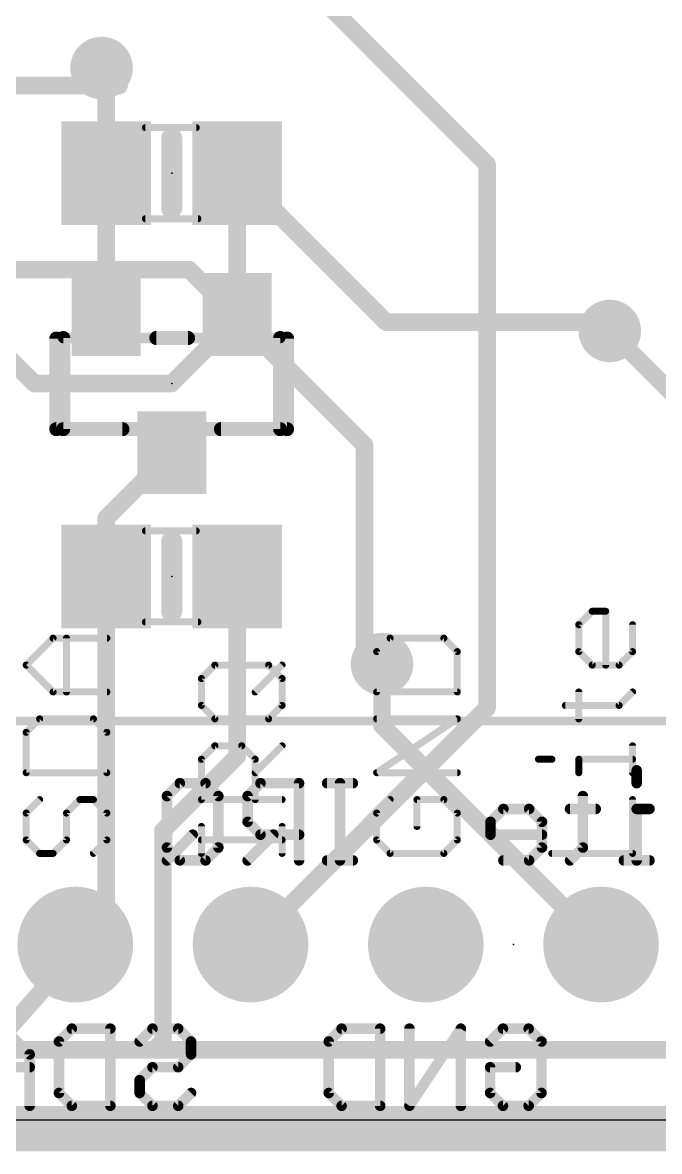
# Model space of a CAD drawing. Extents: x -31.2 to 31.2, y -41.1 to 40.8.
# Drawn here: x -7.11 to 2.12, y -41.1 to -24.74 of the extents above; entities that cross this region are included whole.
import ezdxf

# ---------------------------------------------------------------- set-up
doc = ezdxf.new("R2010")
doc.units = 0
for name, color, linetype in [('1', 12, 'CONTINUOUS'), ('16', 132, 'CONTINUOUS'), ('17', 110, 'CONTINUOUS'), ('18', 110, 'CONTINUOUS'), ('20', 53, 'CONTINUOUS'), ('21', 40, 'CONTINUOUS'), ('22', 6, 'CONTINUOUS'), ('23', 40, 'CONTINUOUS'), ('51', 253, 'CONTINUOUS')]:
    doc.layers.add(name, color=color, linetype=linetype)

# ---------------------------------------------------------------- blocks, each defined once
blk = doc.blocks.new('RECT')
blk.add_solid([(-0.5, -0.5), (0.5, -0.5), (-0.5, 0.5), (0.5, 0.5)])
blk = doc.blocks.new('ROUNDP')
at = {"const_width": 0.5}
blk.add_lwpolyline([(0, -0.25, 1), (0, 0.25, 1), (0, -0.25)], format="xyb", dxfattribs=at)
blk = doc.blocks.new('ROUNDV')
at = {"const_width": 0.5}
blk.add_lwpolyline([(0, -0.25, 1), (0, 0.25, 1), (0, -0.25)], format="xyb", dxfattribs=at)

msp = doc.modelspace()

# ---------------------------------------------------------------- linework, layer by layer
at = {"layer": '1'}
for points, const_width in [([(-5.969, -25.4), (-5.903, -25.842)], 0.254), ([(-5.903, -26.924), (-5.903, -25.842)], 0.254), ([(-5.903, -28.972), (-5.903, -26.924)], 0.254), ([(-4.003, -28.972), (-4.003, -26.924)], 0.254), ([(-4.003, -26.924), (-1.844, -29.083)], 0.254), ([(-7.94, -28.972), (-6.94, -29.972)], 0.254), ([(-4.953, -29.972), (-4.003, -29.022)], 0.254), ([(-4.003, -29.022), (-4.003, -28.972)], 0.254), ([(-1.844, -29.083), (1.27, -29.083)], 0.254), ([(1.27, -29.083), (1.397, -29.21)], 0.254), ([(-6.94, -29.972), (-4.953, -29.972)], 0.254), ([(-5.903, -31.922), (-4.953, -30.972)], 0.254), ([(-5.903, -32.766), (-5.903, -31.922)], 0.254), ([(-5.903, -32.766), (-5.903, -37.653)], 0.254), ([(-4.003, -35.372), (-4.003, -32.766)], 0.254), ([(-1.905, -34.036), (-1.905, -34.925)], 0.254), ([(-1.905, -34.925), (1.27, -38.1)], 0.254), ([(-5.08, -36.449), (-4.003, -35.372)], 0.254), ([(-5.08, -39.497), (-5.08, -36.449)], 0.254), ([(-5.903, -37.653), (-6.35, -38.1)], 0.254), ([(-7.62, -39.243), (-7.239, -39.624)], 0.254), ([(-5.207, -39.624), (-5.08, -39.497)], 0.254), ([(-7.239, -39.624), (-5.207, -39.624)], 0.254), ([(-5.207, -39.624), (20.828, -39.624)], 0.254), ([(-25.4, -40.64), (25.4, -40.64)], 0.4064)]:
    msp.add_lwpolyline(points, dxfattribs=dict(at, const_width=const_width))
at = {"layer": '1', "const_width": 0.127}
for points in [[(-5.9062, -25.3906, 1), (-6.0318, -25.4094)], [(-5.8395, -25.842, 1), (-5.9665, -25.842)], [(-5.9658, -25.8514, 1), (-5.8402, -25.8326)], [(-5.8395, -26.924, 1), (-5.9665, -26.924)], [(-3.9395, -26.924, 1), (-4.0665, -26.924)], [(-3.9581, -26.8791, 1), (-4.0479, -26.9689)], [(-5.9665, -26.924, 1), (-5.8395, -26.924)], [(-5.9665, -28.972, 1), (-5.8395, -28.972)], [(-3.9395, -28.972, 1), (-4.0665, -28.972)], [(-4.0665, -28.972, 1), (-3.9395, -28.972)], [(-3.9581, -29.0669, 1), (-4.0479, -28.9771)], [(-4.0665, -29.022, 1), (-3.9395, -29.022)], [(-1.844, -29.0195, 1), (-1.844, -29.1465)], [(-1.8889, -29.1279, 1), (-1.7991, -29.0381)], [(1.3149, -29.0381, 1), (1.2251, -29.1279)], [(1.27, -29.1465, 1), (1.27, -29.0195)], [(1.3521, -29.2549, 1), (1.4419, -29.1651)], [(-6.94, -29.9085, 1), (-6.94, -30.0355)], [(-6.9849, -30.0169, 1), (-6.8951, -29.9271)], [(-4.9979, -29.9271, 1), (-4.9081, -30.0169)], [(-4.953, -30.0355, 1), (-4.953, -29.9085)], [(-4.9081, -31.0169, 1), (-4.9979, -30.9271)], [(-5.8395, -31.922, 1), (-5.9665, -31.922)], [(-5.9479, -31.8771, 1), (-5.8581, -31.9669)], [(-5.8395, -32.766, 1), (-5.9665, -32.766)], [(-5.9665, -32.766, 1), (-5.8395, -32.766)], [(-3.9395, -32.766, 1), (-4.0665, -32.766)], [(-1.8415, -34.036, 1), (-1.9685, -34.036)], [(-1.8601, -34.8801, 1), (-1.9499, -34.9699)], [(-1.9685, -34.925, 1), (-1.8415, -34.925)], [(-4.0665, -35.372, 1), (-3.9395, -35.372)], [(-3.9581, -35.4169, 1), (-4.0479, -35.3271)], [(-5.0165, -36.449, 1), (-5.1435, -36.449)], [(-5.1249, -36.4041, 1), (-5.0351, -36.4939)], [(-5.9665, -37.653, 1), (-5.8395, -37.653)], [(-5.8581, -37.6979, 1), (-5.9479, -37.6081)], [(-6.3949, -38.0551, 1), (-6.3051, -38.1449)], [(1.2251, -38.1449, 1), (1.3149, -38.0551)], [(-5.0351, -39.5419, 1), (-5.1249, -39.4521)], [(-7.2839, -39.6689, 1), (-7.1941, -39.5791)], [(-5.207, -39.5605, 1), (-5.207, -39.6875)], [(-5.2519, -39.5791, 1), (-5.1621, -39.6689)], [(-5.207, -39.6875, 1), (-5.207, -39.5605)], [(-5.1435, -39.497, 1), (-5.0165, -39.497)]]:
    msp.add_lwpolyline(points, format="xyb", dxfattribs=at)
at = {"layer": '16'}
for points, const_width in [([(-3.302, -23.876), (-0.381, -26.797)], 0.254), ([(-5.715, -25.654), (-5.969, -25.4)], 0.254), ([(-14.478, -25.654), (-5.715, -25.654)], 0.254), ([(-0.381, -26.797), (-0.381, -34.671)], 0.254), ([(-13.589, -28.321), (-4.699, -28.321)], 0.254), ([(-4.699, -28.321), (-2.159, -30.861)], 0.254), ([(1.397, -29.21), (2.54, -30.353)], 0.254), ([(-2.159, -30.861), (-2.159, -33.782)], 0.254), ([(-2.159, -33.782), (-1.905, -34.036)], 0.254), ([(-0.381, -34.671), (-3.81, -38.1)], 0.254), ([(-7.366, -39.37), (-6.35, -38.227)], 0.254), ([(-6.35, -38.227), (-6.35, -38.1)], 0.254), ([(-3.683, -38.227), (-3.81, -38.1)], 0.254), ([(-25.4, -40.894), (25.4, -40.894)], 0.4064)]:
    msp.add_lwpolyline(points, dxfattribs=dict(at, const_width=const_width))
at = {"layer": '16', "const_width": 0.127}
for points in [[(-5.9241, -25.3551, 1), (-6.0139, -25.4449)], [(-5.7599, -25.6989, 1), (-5.6701, -25.6091)], [(-5.715, -25.7175, 1), (-5.715, -25.5905)], [(-0.3175, -26.797, 1), (-0.4445, -26.797)], [(-0.4259, -26.8419, 1), (-0.3361, -26.7521)], [(-4.6541, -28.2761, 1), (-4.7439, -28.3659)], [(-4.699, -28.3845, 1), (-4.699, -28.2575)], [(1.4419, -29.1651, 1), (1.3521, -29.2549)], [(-2.0955, -30.861, 1), (-2.2225, -30.861)], [(-2.2039, -30.9059, 1), (-2.1141, -30.8161)], [(-2.1141, -33.7371, 1), (-2.2039, -33.8269)], [(-2.2225, -33.782, 1), (-2.0955, -33.782)], [(-1.9499, -34.0809, 1), (-1.8601, -33.9911)], [(-0.4445, -34.671, 1), (-0.3175, -34.671)], [(-0.3361, -34.7159, 1), (-0.4259, -34.6261)], [(-6.2865, -38.1, 1), (-6.4135, -38.1)], [(-6.3025, -38.2692, 1), (-6.3975, -38.1848)], [(-3.7651, -38.0551, 1), (-3.8549, -38.1449)], [(-3.8549, -38.0551, 1), (-3.7651, -38.1449)], [(-6.4135, -38.227, 1), (-6.2865, -38.227)], [(-3.7279, -38.2719, 1), (-3.6381, -38.1821)]]:
    msp.add_lwpolyline(points, format="xyb", dxfattribs=at)
at = {"layer": '20'}
msp.add_line((-28.702, -40.64), (28.702, -40.64), dxfattribs=at)
at = {"layer": '21'}
for points, const_width in [([(-4.953, -27.432), (-4.953, -26.416)], 0.3048), ([(-6.6254, -30.6324), (-6.6254, -29.3196)], 0.2032), ([(-5.1754, -29.3116), (-4.7166, -29.3116)], 0.2032), ([(-3.2806, -29.3196), (-3.2806, -30.6324)], 0.2032), ([(-5.6666, -30.6324), (-6.6254, -30.6324)], 0.2032), ([(-3.2806, -30.6324), (-4.2394, -30.6324)], 0.2032), ([(-4.953, -33.274), (-4.953, -32.258)], 0.3048), ([(0.9476, -33.4659), (1.1425, -33.271)], 0.1016), ([(1.1425, -33.271), (1.3374, -33.271)], 0.1016), ([(1.3374, -33.271), (1.3374, -34.0506)], 0.1016), ([(0.9476, -33.8557), (0.9476, -33.4659)], 0.1016), ([(1.7272, -33.4659), (1.7272, -33.8557)], 0.1016), ([(-7.0622, -34.0506), (-6.6724, -33.6608)], 0.1016), ([(-6.6724, -33.6608), (-5.8928, -33.6608)], 0.1016), ([(-6.4775, -34.4404), (-6.4775, -33.6608)], 0.1016), ([(-1.7873, -33.6608), (-1.9822, -33.8557)], 0.1016), ([(-1.0077, -33.6608), (-1.7873, -33.6608)], 0.1016), ([(-0.8128, -33.8557), (-1.0077, -33.6608)], 0.1016), ([(-1.9822, -33.8557), (-1.9822, -34.4404)], 0.1016), ([(-0.8128, -34.4404), (-0.8128, -33.8557)], 0.1016), ([(1.1425, -34.0506), (0.9476, -33.8557)], 0.1016), ([(1.7272, -33.8557), (1.5323, -34.0506)], 0.1016), ([(-6.6724, -34.4404), (-7.0622, -34.0506)], 0.1016), ([(-4.5222, -34.2455), (-4.3273, -34.0506)], 0.1016), ([(-4.3273, -34.0506), (-3.5477, -34.0506)], 0.1016), ([(-3.7426, -34.4404), (-3.3528, -34.0506)], 0.1016), ([(-3.5477, -34.0506), (-3.3528, -34.2455)], 0.1016), ([(1.5323, -34.0506), (1.1425, -34.0506)], 0.1016), ([(-4.5222, -34.6353), (-4.5222, -34.2455)], 0.1016), ([(-3.3528, -34.2455), (-3.3528, -34.6353)], 0.1016), ([(-5.8928, -34.4404), (-6.6724, -34.4404)], 0.1016), ([(-1.9822, -34.4404), (-0.8128, -34.4404)], 0.1016), ([(0.9476, -34.8302), (0.9476, -34.4404)], 0.1016), ([(1.5323, -34.6353), (1.7272, -34.4404)], 0.1016), ([(-4.3273, -34.8302), (-4.5222, -34.6353)], 0.1016), ([(-3.3528, -34.6353), (-3.5477, -34.8302)], 0.1016), ([(0.7527, -34.6353), (1.5323, -34.6353)], 0.1016), ([(-6.8673, -34.8302), (-7.0622, -35.0251)], 0.1016), ([(-6.0877, -34.8302), (-6.8673, -34.8302)], 0.1016), ([(-5.8928, -35.0251), (-6.0877, -34.8302)], 0.1016), ([(-3.5477, -34.8302), (-4.3273, -34.8302)], 0.1016), ([(-1.9822, -35.6098), (-0.8128, -34.8302)], 0.1016), ([(-0.8128, -34.8302), (-1.9822, -34.8302)], 0.1016), ([(-7.0622, -35.0251), (-7.0622, -35.6098)], 0.1016), ([(-5.8928, -35.6098), (-5.8928, -35.0251)], 0.1016), ([(-4.5222, -35.4149), (-4.3273, -35.22)], 0.1016), ([(-4.3273, -35.22), (-3.9375, -35.22)], 0.1016), ([(-3.9375, -35.22), (-3.7426, -35.4149)], 0.1016), ([(-3.7426, -35.6098), (-3.3528, -35.22)], 0.1016), ([(1.7272, -35.6098), (1.7272, -35.22)], 0.1016), ([(-4.5222, -35.9996), (-4.5222, -35.4149)], 0.1016), ([(-3.7426, -35.4149), (-3.7426, -35.9996)], 0.1016), ([(0.3629, -35.4149), (0.5578, -35.4149)], 0.1016), ([(0.9476, -35.6098), (0.9476, -35.4149)], 0.1016), ([(0.9476, -35.4149), (1.7272, -35.4149)], 0.1016), ([(-7.0622, -35.6098), (-5.8928, -35.6098)], 0.1016), ([(-0.8128, -35.6098), (-1.9822, -35.6098)], 0.1016), ([(-6.8673, -35.9996), (-7.0622, -36.1945)], 0.1016), ([(-6.4775, -36.1945), (-6.2826, -35.9996)], 0.1016), ([(-6.2826, -35.9996), (-6.0877, -35.9996)], 0.1016), ([(-6.0877, -35.9996), (-5.8928, -36.1945)], 0.1016), ([(-3.3528, -35.9996), (-4.5222, -35.9996)], 0.1016), ([(-1.7873, -35.9996), (-1.9822, -36.1945)], 0.1016), ([(-1.0077, -35.9996), (-1.3975, -35.9996)], 0.1016), ([(-1.3975, -35.9996), (-1.3975, -36.3894)], 0.1016), ([(-0.8128, -36.1945), (-1.0077, -35.9996)], 0.1016), ([(1.7272, -36.7792), (1.7272, -35.9996)], 0.1016), ([(-7.0622, -36.1945), (-7.0622, -36.5843)], 0.1016), ([(-6.4775, -36.5843), (-6.4775, -36.1945)], 0.1016), ([(-5.8928, -36.1945), (-5.8928, -36.5843)], 0.1016), ([(-1.9822, -36.1945), (-1.9822, -36.5843)], 0.1016), ([(-0.8128, -36.5843), (-0.8128, -36.1945)], 0.1016), ([(-4.5222, -36.7792), (-4.5222, -36.3894)], 0.1016), ([(-3.3528, -36.7792), (-3.3528, -36.3894)], 0.1016), ([(-7.0622, -36.5843), (-6.8673, -36.7792)], 0.1016), ([(-6.6724, -36.7792), (-6.4775, -36.5843)], 0.1016), ([(-5.8928, -36.5843), (-6.0877, -36.7792)], 0.1016), ([(-3.3528, -36.5843), (-4.5222, -36.5843)], 0.1016), ([(-1.9822, -36.5843), (-1.7873, -36.7792)], 0.1016), ([(-1.0077, -36.7792), (-0.8128, -36.5843)], 0.1016), ([(-6.8673, -36.7792), (-6.6724, -36.7792)], 0.1016), ([(-1.7873, -36.7792), (-1.0077, -36.7792)], 0.1016), ([(0.5578, -36.7792), (1.7272, -36.7792)], 0.1016)]:
    msp.add_lwpolyline(points, dxfattribs=dict(at, const_width=const_width))
for points, const_width in [([(-4.8768, -26.416, 1), (-5.0292, -26.416)], 0.1524), ([(-5.0292, -27.432, 1), (-4.8768, -27.432)], 0.1524), ([(-6.5746, -29.3196, 1), (-6.6762, -29.3196)], 0.1016), ([(-5.1754, -29.2608, 1), (-5.1754, -29.3624)], 0.1016), ([(-4.7166, -29.3624, 1), (-4.7166, -29.2608)], 0.1016), ([(-3.2298, -29.3196, 1), (-3.3314, -29.3196)], 0.1016), ([(-6.6254, -30.5816, 1), (-6.6254, -30.6832)], 0.1016), ([(-6.6762, -30.6324, 1), (-6.5746, -30.6324)], 0.1016), ([(-5.6666, -30.6832, 1), (-5.6666, -30.5816)], 0.1016), ([(-4.2394, -30.5816, 1), (-4.2394, -30.6832)], 0.1016), ([(-3.3314, -30.6324, 1), (-3.2298, -30.6324)], 0.1016), ([(-3.2806, -30.6832, 1), (-3.2806, -30.5816)], 0.1016), ([(-4.8768, -32.258, 1), (-5.0292, -32.258)], 0.1524), ([(-5.0292, -33.274, 1), (-4.8768, -33.274)], 0.1524), ([(1.1425, -33.2456, 1), (1.1425, -33.2964)], 0.0508), ([(1.1605, -33.289, 1), (1.1245, -33.2531)], 0.0508), ([(1.3628, -33.271, 1), (1.312, -33.271)], 0.0508), ([(1.3374, -33.2964, 1), (1.3374, -33.2456)], 0.0508), ([(0.973, -33.4659, 1), (0.9222, -33.4659)], 0.0508), ([(0.9296, -33.448, 1), (0.9656, -33.4839)], 0.0508), ([(1.7526, -33.4659, 1), (1.7018, -33.4659)], 0.0508), ([(-6.6724, -33.6354, 1), (-6.6724, -33.6862)], 0.0508), ([(-6.6544, -33.6788, 1), (-6.6904, -33.6428)], 0.0508), ([(-6.4521, -33.6608, 1), (-6.5029, -33.6608)], 0.0508), ([(-5.8928, -33.6862, 1), (-5.8928, -33.6354)], 0.0508), ([(-1.7873, -33.6354, 1), (-1.7873, -33.6862)], 0.0508), ([(-1.7693, -33.6788, 1), (-1.8053, -33.6428)], 0.0508), ([(-0.9897, -33.6428, 1), (-1.0257, -33.6788)], 0.0508), ([(-1.0077, -33.6862, 1), (-1.0077, -33.6354)], 0.0508), ([(-2.0002, -33.8377, 1), (-1.9642, -33.8737)], 0.0508), ([(-1.9568, -33.8557, 1), (-2.0076, -33.8557)], 0.0508), ([(-0.7874, -33.8557, 1), (-0.8382, -33.8557)], 0.0508), ([(-0.8308, -33.8737, 1), (-0.7948, -33.8377)], 0.0508), ([(0.9656, -33.8378, 1), (0.9296, -33.8737)], 0.0508), ([(0.9222, -33.8557, 1), (0.973, -33.8557)], 0.0508), ([(1.7018, -33.8557, 1), (1.7526, -33.8557)], 0.0508), ([(1.7452, -33.8737, 1), (1.7092, -33.8378)], 0.0508), ([(-7.0442, -34.0326, 1), (-7.0802, -34.0686)], 0.0508), ([(-7.0802, -34.0326, 1), (-7.0442, -34.0686)], 0.0508), ([(-4.3273, -34.0252, 1), (-4.3273, -34.076)], 0.0508), ([(-4.3093, -34.0686, 1), (-4.3453, -34.0326)], 0.0508), ([(-3.5297, -34.0326, 1), (-3.5657, -34.0686)], 0.0508), ([(-3.5477, -34.076, 1), (-3.5477, -34.0252)], 0.0508), ([(-3.3348, -34.0686, 1), (-3.3708, -34.0326)], 0.0508), ([(1.1425, -34.0252, 1), (1.1425, -34.076)], 0.0508), ([(1.1245, -34.0686, 1), (1.1605, -34.0326)], 0.0508), ([(1.5143, -34.0326, 1), (1.5503, -34.0686)], 0.0508), ([(1.5323, -34.076, 1), (1.5323, -34.0252)], 0.0508), ([(1.312, -34.0506, 1), (1.3628, -34.0506)], 0.0508), ([(-4.5402, -34.2275, 1), (-4.5042, -34.2635)], 0.0508), ([(-4.4968, -34.2455, 1), (-4.5476, -34.2455)], 0.0508), ([(-3.3274, -34.2455, 1), (-3.3782, -34.2455)], 0.0508), ([(-3.3708, -34.2635, 1), (-3.3348, -34.2275)], 0.0508), ([(-6.6724, -34.415, 1), (-6.6724, -34.4658)], 0.0508), ([(-6.6904, -34.4584, 1), (-6.6544, -34.4224)], 0.0508), ([(-6.5029, -34.4404, 1), (-6.4521, -34.4404)], 0.0508), ([(-5.8928, -34.4658, 1), (-5.8928, -34.415)], 0.0508), ([(-3.7606, -34.4224, 1), (-3.7246, -34.4584)], 0.0508), ([(-1.9822, -34.415, 1), (-1.9822, -34.4658)], 0.0508), ([(-2.0076, -34.4404, 1), (-1.9568, -34.4404)], 0.0508), ([(-0.8382, -34.4404, 1), (-0.7874, -34.4404)], 0.0508), ([(-0.8128, -34.4658, 1), (-0.8128, -34.415)], 0.0508), ([(0.973, -34.4404, 1), (0.9222, -34.4404)], 0.0508), ([(1.7452, -34.4584, 1), (1.7092, -34.4224)], 0.0508), ([(-4.5042, -34.6173, 1), (-4.5402, -34.6533)], 0.0508), ([(-4.5476, -34.6353, 1), (-4.4968, -34.6353)], 0.0508), ([(-3.3782, -34.6353, 1), (-3.3274, -34.6353)], 0.0508), ([(-3.3348, -34.6533, 1), (-3.3708, -34.6173)], 0.0508), ([(0.7527, -34.6099, 1), (0.7527, -34.6607)], 0.0508), ([(1.5143, -34.6173, 1), (1.5503, -34.6533)], 0.0508), ([(1.5323, -34.6607, 1), (1.5323, -34.6099)], 0.0508), ([(-6.8673, -34.8048, 1), (-6.8673, -34.8556)], 0.0508), ([(-6.8493, -34.8482, 1), (-6.8853, -34.8122)], 0.0508), ([(-6.0697, -34.8122, 1), (-6.1057, -34.8482)], 0.0508), ([(-6.0877, -34.8556, 1), (-6.0877, -34.8048)], 0.0508), ([(-4.3273, -34.8048, 1), (-4.3273, -34.8556)], 0.0508), ([(-4.3453, -34.8482, 1), (-4.3093, -34.8122)], 0.0508), ([(-3.5657, -34.8122, 1), (-3.5297, -34.8482)], 0.0508), ([(-3.5477, -34.8556, 1), (-3.5477, -34.8048)], 0.0508), ([(-1.9822, -34.8048, 1), (-1.9822, -34.8556)], 0.0508), ([(-0.7987, -34.8513, 1), (-0.8269, -34.8091)], 0.0508), ([(-0.8128, -34.8556, 1), (-0.8128, -34.8048)], 0.0508), ([(0.9222, -34.8302, 1), (0.973, -34.8302)], 0.0508), ([(-7.0802, -35.0071, 1), (-7.0442, -35.0431)], 0.0508), ([(-7.0368, -35.0251, 1), (-7.0876, -35.0251)], 0.0508), ([(-5.8674, -35.0251, 1), (-5.9182, -35.0251)], 0.0508), ([(-5.9108, -35.0431, 1), (-5.8748, -35.0071)], 0.0508), ([(-4.3273, -35.1946, 1), (-4.3273, -35.2454)], 0.0508), ([(-4.3093, -35.238, 1), (-4.3453, -35.202)], 0.0508), ([(-3.9195, -35.202, 1), (-3.9555, -35.238)], 0.0508), ([(-3.9375, -35.2454, 1), (-3.9375, -35.1946)], 0.0508), ([(-3.3348, -35.238, 1), (-3.3708, -35.202)], 0.0508), ([(1.7526, -35.22, 1), (1.7018, -35.22)], 0.0508), ([(-4.5402, -35.3969, 1), (-4.5042, -35.4329)], 0.0508), ([(-4.4968, -35.4149, 1), (-4.5476, -35.4149)], 0.0508), ([(-3.7172, -35.4149, 1), (-3.768, -35.4149)], 0.0508), ([(-3.7606, -35.4329, 1), (-3.7246, -35.3969)], 0.0508), ([(0.3629, -35.3895, 1), (0.3629, -35.4403)], 0.0508), ([(0.5578, -35.4403, 1), (0.5578, -35.3895)], 0.0508), ([(0.973, -35.4149, 1), (0.9222, -35.4149)], 0.0508), ([(0.9476, -35.3895, 1), (0.9476, -35.4403)], 0.0508), ([(1.7272, -35.4403, 1), (1.7272, -35.3895)], 0.0508), ([(-7.0622, -35.5844, 1), (-7.0622, -35.6352)], 0.0508), ([(-7.0876, -35.6098, 1), (-7.0368, -35.6098)], 0.0508), ([(-5.9182, -35.6098, 1), (-5.8674, -35.6098)], 0.0508), ([(-5.8928, -35.6352, 1), (-5.8928, -35.5844)], 0.0508), ([(-3.7606, -35.5918, 1), (-3.7246, -35.6278)], 0.0508), ([(-1.9822, -35.5844, 1), (-1.9822, -35.6352)], 0.0508), ([(-1.9963, -35.5887, 1), (-1.9681, -35.6309)], 0.0508), ([(-0.8128, -35.6352, 1), (-0.8128, -35.5844)], 0.0508), ([(0.9222, -35.6098, 1), (0.973, -35.6098)], 0.0508), ([(1.7018, -35.6098, 1), (1.7526, -35.6098)], 0.0508), ([(-6.8493, -36.0176, 1), (-6.8853, -35.9816)], 0.0508), ([(-6.2826, -35.9742, 1), (-6.2826, -36.025)], 0.0508), ([(-6.2646, -36.0176, 1), (-6.3006, -35.9816)], 0.0508), ([(-6.0697, -35.9816, 1), (-6.1057, -36.0176)], 0.0508), ([(-6.0877, -36.025, 1), (-6.0877, -35.9742)], 0.0508), ([(-4.5222, -35.9742, 1), (-4.5222, -36.025)], 0.0508), ([(-4.5476, -35.9996, 1), (-4.4968, -35.9996)], 0.0508), ([(-3.768, -35.9996, 1), (-3.7172, -35.9996)], 0.0508), ([(-3.3528, -36.025, 1), (-3.3528, -35.9742)], 0.0508), ([(-1.7693, -36.0176, 1), (-1.8053, -35.9816)], 0.0508), ([(-1.3975, -35.9742, 1), (-1.3975, -36.025)], 0.0508), ([(-1.3721, -35.9996, 1), (-1.4229, -35.9996)], 0.0508), ([(-0.9897, -35.9816, 1), (-1.0257, -36.0176)], 0.0508), ([(-1.0077, -36.025, 1), (-1.0077, -35.9742)], 0.0508), ([(1.7526, -35.9996, 1), (1.7018, -35.9996)], 0.0508), ([(-7.0368, -36.1945, 1), (-7.0876, -36.1945)], 0.0508), ([(-6.4521, -36.1945, 1), (-6.5029, -36.1945)], 0.0508), ([(-5.8674, -36.1945, 1), (-5.9182, -36.1945)], 0.0508), ([(-1.9568, -36.1945, 1), (-2.0076, -36.1945)], 0.0508), ([(-0.7874, -36.1945, 1), (-0.8382, -36.1945)], 0.0508), ([(-7.0802, -36.1765, 1), (-7.0442, -36.2125)], 0.0508), ([(-6.4955, -36.1765, 1), (-6.4595, -36.2125)], 0.0508), ([(-5.9108, -36.2125, 1), (-5.8748, -36.1765)], 0.0508), ([(-2.0002, -36.1765, 1), (-1.9642, -36.2125)], 0.0508), ([(-0.8308, -36.2125, 1), (-0.7948, -36.1765)], 0.0508), ([(-4.4968, -36.3894, 1), (-4.5476, -36.3894)], 0.0508), ([(-3.3274, -36.3894, 1), (-3.3782, -36.3894)], 0.0508), ([(-1.4229, -36.3894, 1), (-1.3721, -36.3894)], 0.0508), ([(-7.0442, -36.5663, 1), (-7.0802, -36.6023)], 0.0508), ([(-7.0876, -36.5843, 1), (-7.0368, -36.5843)], 0.0508), ([(-6.5029, -36.5843, 1), (-6.4521, -36.5843)], 0.0508), ([(-6.4595, -36.6023, 1), (-6.4955, -36.5663)], 0.0508), ([(-5.9182, -36.5843, 1), (-5.8674, -36.5843)], 0.0508), ([(-5.8748, -36.6023, 1), (-5.9108, -36.5663)], 0.0508), ([(-4.5222, -36.5589, 1), (-4.5222, -36.6097)], 0.0508), ([(-3.3528, -36.6097, 1), (-3.3528, -36.5589)], 0.0508), ([(-1.9642, -36.5663, 1), (-2.0002, -36.6023)], 0.0508), ([(-2.0076, -36.5843, 1), (-1.9568, -36.5843)], 0.0508), ([(-0.8382, -36.5843, 1), (-0.7874, -36.5843)], 0.0508), ([(-0.7948, -36.6023, 1), (-0.8308, -36.5663)], 0.0508), ([(-6.8673, -36.7538, 1), (-6.8673, -36.8046)], 0.0508), ([(-6.8853, -36.7972, 1), (-6.8493, -36.7612)], 0.0508), ([(-6.6904, -36.7612, 1), (-6.6544, -36.7972)], 0.0508), ([(-6.6724, -36.8046, 1), (-6.6724, -36.7538)], 0.0508), ([(-6.1057, -36.7612, 1), (-6.0697, -36.7972)], 0.0508), ([(-4.5476, -36.7792, 1), (-4.4968, -36.7792)], 0.0508), ([(-3.3782, -36.7792, 1), (-3.3274, -36.7792)], 0.0508), ([(-1.7873, -36.7538, 1), (-1.7873, -36.8046)], 0.0508), ([(-1.8053, -36.7972, 1), (-1.7693, -36.7612)], 0.0508), ([(-1.0257, -36.7612, 1), (-0.9897, -36.7972)], 0.0508), ([(-1.0077, -36.8046, 1), (-1.0077, -36.7538)], 0.0508), ([(0.5578, -36.7538, 1), (0.5578, -36.8046)], 0.0508), ([(1.7018, -36.7792, 1), (1.7526, -36.7792)], 0.0508), ([(1.7272, -36.8046, 1), (1.7272, -36.7538)], 0.0508)]:
    msp.add_lwpolyline(points, format="xyb", dxfattribs=dict(at, const_width=const_width))
at = {"layer": '22'}
for points, const_width in [([(-25.1, -34.86), (25.1, -34.86)], 0.127), ([(1.787, -35.5758), (1.787, -35.7622)], 0.1524), ([(-4.8353, -35.7622), (-5.0217, -35.9487)], 0.1524), ([(-4.4624, -35.7622), (-4.8353, -35.7622)], 0.1524), ([(-4.276, -35.9487), (-4.4624, -35.7622)], 0.1524), ([(-3.6659, -35.7622), (-3.8523, -35.9487)], 0.1524), ([(-3.1066, -35.7622), (-3.6659, -35.7622)], 0.1524), ([(-3.1066, -36.8808), (-3.1066, -35.7622)], 0.1524), ([(-2.327, -35.7622), (-2.6999, -35.7622)], 0.1524), ([(-2.5134, -36.8808), (-2.5134, -35.7622)], 0.1524), ([(-5.0217, -35.9487), (-5.0217, -36.6944)], 0.1524), ([(-4.276, -36.6944), (-4.276, -35.9487)], 0.1524), ([(-3.8523, -35.9487), (-3.8523, -36.3215)], 0.1524), ([(1.0074, -35.9487), (1.0074, -36.6944)], 0.1524), ([(-0.1451, -36.1351), (-0.3315, -36.3215)], 0.1524), ([(0.2278, -36.1351), (-0.1451, -36.1351)], 0.1524), ([(0.4142, -36.3215), (0.2278, -36.1351)], 0.1524), ([(1.1938, -36.1351), (0.821, -36.1351)], 0.1524), ([(1.9734, -36.1351), (1.787, -36.1351)], 0.1524), ([(1.787, -36.1351), (1.787, -36.8808)], 0.1524), ([(-3.8523, -36.3215), (-3.6659, -36.508)], 0.1524), ([(-0.3315, -36.3215), (-0.3315, -36.508)], 0.1524), ([(0.4142, -36.6944), (0.4142, -36.3215)], 0.1524), ([(-4.6488, -36.508), (-5.0217, -36.8808)], 0.1524), ([(-3.4795, -36.508), (-3.8523, -36.8808)], 0.1524), ([(-3.6659, -36.508), (-3.1066, -36.508)], 0.1524), ([(-0.3315, -36.508), (0.4142, -36.508)], 0.1524), ([(-5.0217, -36.6944), (-4.8353, -36.8808)], 0.1524), ([(-4.4624, -36.8808), (-4.276, -36.6944)], 0.1524), ([(0.2278, -36.8808), (0.4142, -36.6944)], 0.1524), ([(1.0074, -36.6944), (0.821, -36.8808)], 0.1524), ([(-4.8353, -36.8808), (-4.4624, -36.8808)], 0.1524), ([(-2.327, -36.8808), (-2.6999, -36.8808)], 0.1524), ([(-0.1451, -36.8808), (0.2278, -36.8808)], 0.1524), ([(1.9734, -36.8808), (1.6006, -36.8808)], 0.1524), ([(-7.0109, -39.6911), (-7.3837, -39.3182)], 0.1524), ([(-6.5872, -39.5047), (-6.4008, -39.3182)], 0.1524), ([(-6.4008, -39.3182), (-5.8415, -39.3182)], 0.1524), ([(-5.8415, -39.3182), (-5.8415, -40.4368)], 0.1524), ([(-5.4178, -39.5047), (-5.2314, -39.3182)], 0.1524), ([(-5.2314, -39.3182), (-4.8585, -39.3182)], 0.1524), ([(-4.8585, -39.3182), (-4.6721, -39.5047)], 0.1524), ([(-2.6766, -39.5047), (-2.4902, -39.3182)], 0.1524), ([(-2.4902, -39.3182), (-1.9309, -39.3182)], 0.1524), ([(-1.9309, -39.3182), (-1.9309, -40.4368)], 0.1524), ([(-0.7615, -39.3182), (-1.5072, -40.4368)], 0.1524), ([(-1.5072, -40.4368), (-1.5072, -39.3182)], 0.1524), ([(-0.7615, -40.4368), (-0.7615, -39.3182)], 0.1524), ([(-0.3378, -39.5047), (-0.1514, -39.3182)], 0.1524), ([(-0.1514, -39.3182), (0.2215, -39.3182)], 0.1524), ([(0.2215, -39.3182), (0.4079, -39.5047)], 0.1524), ([(-6.5872, -40.2504), (-6.5872, -39.5047)], 0.1524), ([(-4.6721, -39.5047), (-4.6721, -39.6911)], 0.1524), ([(-2.6766, -40.2504), (-2.6766, -39.5047)], 0.1524), ([(0.4079, -39.5047), (0.4079, -40.2504)], 0.1524), ([(-7.0109, -40.4368), (-7.0109, -39.6911)], 0.1524), ([(-4.6721, -39.6911), (-4.8585, -39.8775)], 0.1524), ([(-7.0109, -39.8775), (-7.7566, -39.8775)], 0.1524), ([(-5.2314, -39.8775), (-5.4178, -40.0639)], 0.1524), ([(-4.8585, -39.8775), (-5.2314, -39.8775)], 0.1524), ([(-0.3378, -40.2504), (-0.3378, -39.8775)], 0.1524), ([(-0.3378, -39.8775), (0.0351, -39.8775)], 0.1524), ([(-5.4178, -40.0639), (-5.4178, -40.2504)], 0.1524), ([(-6.4008, -40.4368), (-6.5872, -40.2504)], 0.1524), ([(-5.4178, -40.2504), (-5.2314, -40.4368)], 0.1524), ([(-4.8585, -40.4368), (-4.6721, -40.2504)], 0.1524), ([(-2.4902, -40.4368), (-2.6766, -40.2504)], 0.1524), ([(-0.1514, -40.4368), (-0.3378, -40.2504)], 0.1524), ([(0.4079, -40.2504), (0.2215, -40.4368)], 0.1524), ([(-5.8415, -40.4368), (-6.4008, -40.4368)], 0.1524), ([(-5.2314, -40.4368), (-4.8585, -40.4368)], 0.1524), ([(-1.9309, -40.4368), (-2.4902, -40.4368)], 0.1524), ([(0.2215, -40.4368), (-0.1514, -40.4368)], 0.1524)]:
    msp.add_lwpolyline(points, dxfattribs=dict(at, const_width=const_width))
at = {"layer": '22', "const_width": 0.0762}
for points in [[(1.8251, -35.5758, 1), (1.7489, -35.5758)], [(-4.8353, -35.7241, 1), (-4.8353, -35.8003)], [(-4.8083, -35.7892, 1), (-4.8622, -35.7353)], [(-4.4355, -35.7353, 1), (-4.4894, -35.7892)], [(-4.4624, -35.8003, 1), (-4.4624, -35.7241)], [(-3.6659, -35.7241, 1), (-3.6659, -35.8003)], [(-3.6389, -35.7892, 1), (-3.6928, -35.7353)], [(-3.0685, -35.7622, 1), (-3.1447, -35.7622)], [(-3.1066, -35.8003, 1), (-3.1066, -35.7241)], [(-2.6999, -35.7241, 1), (-2.6999, -35.8003)], [(-2.4753, -35.7622, 1), (-2.5515, -35.7622)], [(-2.327, -35.8003, 1), (-2.327, -35.7241)], [(1.7489, -35.7622, 1), (1.8251, -35.7622)], [(-4.9836, -35.9487, 1), (-5.0598, -35.9487)], [(-5.0486, -35.9217, 1), (-4.9948, -35.9756)], [(-4.2379, -35.9487, 1), (-4.3141, -35.9487)], [(-4.3029, -35.9756, 1), (-4.2491, -35.9217)], [(-3.8142, -35.9487, 1), (-3.8904, -35.9487)], [(-3.8792, -35.9217, 1), (-3.8254, -35.9756)], [(1.0455, -35.9487, 1), (0.9693, -35.9487)], [(-0.1451, -36.097, 1), (-0.1451, -36.1732)], [(-0.1181, -36.162, 1), (-0.172, -36.1082)], [(0.2547, -36.1082, 1), (0.2008, -36.162)], [(0.2278, -36.1732, 1), (0.2278, -36.097)], [(0.821, -36.097, 1), (0.821, -36.1732)], [(1.1938, -36.1732, 1), (1.1938, -36.097)], [(1.787, -36.097, 1), (1.787, -36.1732)], [(1.8251, -36.1351, 1), (1.7489, -36.1351)], [(1.9734, -36.1732, 1), (1.9734, -36.097)], [(-3.8254, -36.2946, 1), (-3.8792, -36.3485)], [(-3.8904, -36.3215, 1), (-3.8142, -36.3215)], [(-0.2934, -36.3215, 1), (-0.3696, -36.3215)], [(-0.3584, -36.2946, 1), (-0.3046, -36.3485)], [(0.4523, -36.3215, 1), (0.3761, -36.3215)], [(0.3873, -36.3485, 1), (0.4411, -36.2946)], [(-4.6219, -36.5349, 1), (-4.6758, -36.481)], [(-3.6659, -36.4699, 1), (-3.6659, -36.5461)], [(-3.6928, -36.5349, 1), (-3.6389, -36.481)], [(-3.4525, -36.5349, 1), (-3.5064, -36.481)], [(-3.1066, -36.5461, 1), (-3.1066, -36.4699)], [(-0.3315, -36.4699, 1), (-0.3315, -36.5461)], [(-0.3696, -36.508, 1), (-0.2934, -36.508)], [(0.4142, -36.5461, 1), (0.4142, -36.4699)], [(-4.9948, -36.6674, 1), (-5.0486, -36.7213)], [(-4.2491, -36.7213, 1), (-4.3029, -36.6674)], [(0.4411, -36.7213, 1), (0.3873, -36.6674)], [(1.0343, -36.7213, 1), (0.9804, -36.6674)], [(-5.0598, -36.6944, 1), (-4.9836, -36.6944)], [(-4.3141, -36.6944, 1), (-4.2379, -36.6944)], [(0.3761, -36.6944, 1), (0.4523, -36.6944)], [(0.9693, -36.6944, 1), (1.0455, -36.6944)], [(-5.0486, -36.8539, 1), (-4.9948, -36.9077)], [(-4.8353, -36.8427, 1), (-4.8353, -36.9189)], [(-4.8622, -36.9077, 1), (-4.8083, -36.8539)], [(-4.4894, -36.8539, 1), (-4.4355, -36.9077)], [(-4.4624, -36.9189, 1), (-4.4624, -36.8427)], [(-3.8792, -36.8539, 1), (-3.8254, -36.9077)], [(-3.1447, -36.8808, 1), (-3.0685, -36.8808)], [(-2.6999, -36.8427, 1), (-2.6999, -36.9189)], [(-2.5515, -36.8808, 1), (-2.4753, -36.8808)], [(-2.327, -36.9189, 1), (-2.327, -36.8427)], [(-0.1451, -36.8427, 1), (-0.1451, -36.9189)], [(0.2008, -36.8539, 1), (0.2547, -36.9077)], [(0.2278, -36.9189, 1), (0.2278, -36.8427)], [(0.794, -36.8539, 1), (0.8479, -36.9077)], [(1.6006, -36.8427, 1), (1.6006, -36.9189)], [(1.7489, -36.8808, 1), (1.8251, -36.8808)], [(1.9734, -36.9189, 1), (1.9734, -36.8427)], [(-6.4008, -39.2801, 1), (-6.4008, -39.3563)], [(-6.3738, -39.3452, 1), (-6.4277, -39.2913)], [(-5.8034, -39.3182, 1), (-5.8796, -39.3182)], [(-5.8415, -39.3563, 1), (-5.8415, -39.2801)], [(-5.2314, -39.2801, 1), (-5.2314, -39.3563)], [(-5.2044, -39.3452, 1), (-5.2583, -39.2913)], [(-4.8316, -39.2913, 1), (-4.8855, -39.3452)], [(-4.8585, -39.3563, 1), (-4.8585, -39.2801)], [(-2.4902, -39.2801, 1), (-2.4902, -39.3563)], [(-2.4632, -39.3452, 1), (-2.5171, -39.2913)], [(-1.8928, -39.3182, 1), (-1.969, -39.3182)], [(-1.9309, -39.3563, 1), (-1.9309, -39.2801)], [(-1.4691, -39.3182, 1), (-1.5453, -39.3182)], [(-0.7234, -39.3182, 1), (-0.7996, -39.3182)], [(-0.7298, -39.3394, 1), (-0.7932, -39.2971)], [(-0.1514, -39.2801, 1), (-0.1514, -39.3563)], [(-0.1244, -39.3452, 1), (-0.1783, -39.2913)], [(0.2484, -39.2913, 1), (0.1945, -39.3452)], [(0.2215, -39.3563, 1), (0.2215, -39.2801)], [(-6.5491, -39.5047, 1), (-6.6253, -39.5047)], [(-6.6141, -39.4777, 1), (-6.5603, -39.5316)], [(-5.4447, -39.4777, 1), (-5.3909, -39.5316)], [(-4.634, -39.5047, 1), (-4.7102, -39.5047)], [(-4.699, -39.5316, 1), (-4.6452, -39.4777)], [(-2.6385, -39.5047, 1), (-2.7147, -39.5047)], [(-2.7035, -39.4777, 1), (-2.6497, -39.5316)], [(-0.3647, -39.4777, 1), (-0.3109, -39.5316)], [(0.446, -39.5047, 1), (0.3698, -39.5047)], [(0.381, -39.5316, 1), (0.4348, -39.4777)], [(-6.9728, -39.6911, 1), (-7.049, -39.6911)], [(-7.0378, -39.718, 1), (-6.984, -39.6642)], [(-4.7102, -39.6911, 1), (-4.634, -39.6911)], [(-4.6452, -39.718, 1), (-4.699, -39.6642)], [(-7.0109, -39.9156, 1), (-7.0109, -39.8394)], [(-5.2314, -39.8394, 1), (-5.2314, -39.9156)], [(-5.2044, -39.9045, 1), (-5.2583, -39.8506)], [(-4.8855, -39.8506, 1), (-4.8316, -39.9045)], [(-4.8585, -39.9156, 1), (-4.8585, -39.8394)], [(-0.2997, -39.8775, 1), (-0.3759, -39.8775)], [(-0.3378, -39.8394, 1), (-0.3378, -39.9156)], [(0.0351, -39.9156, 1), (0.0351, -39.8394)], [(-5.3797, -40.0639, 1), (-5.4559, -40.0639)], [(-5.4447, -40.037, 1), (-5.3909, -40.0909)], [(-6.5603, -40.2234, 1), (-6.6141, -40.2773)], [(-6.6253, -40.2504, 1), (-6.5491, -40.2504)], [(-5.3909, -40.2234, 1), (-5.4447, -40.2773)], [(-5.4559, -40.2504, 1), (-5.3797, -40.2504)], [(-4.6452, -40.2773, 1), (-4.699, -40.2234)], [(-2.6497, -40.2234, 1), (-2.7035, -40.2773)], [(-2.7147, -40.2504, 1), (-2.6385, -40.2504)], [(-0.3109, -40.2234, 1), (-0.3647, -40.2773)], [(-0.3759, -40.2504, 1), (-0.2997, -40.2504)], [(0.3698, -40.2504, 1), (0.446, -40.2504)], [(0.4348, -40.2773, 1), (0.381, -40.2234)], [(-6.4008, -40.3987, 1), (-6.4008, -40.4749)], [(-6.4277, -40.4637, 1), (-6.3738, -40.4099)], [(-5.8415, -40.4749, 1), (-5.8415, -40.3987)], [(-5.2314, -40.3987, 1), (-5.2314, -40.4749)], [(-5.2583, -40.4637, 1), (-5.2044, -40.4099)], [(-4.8855, -40.4099, 1), (-4.8316, -40.4637)], [(-4.8585, -40.4749, 1), (-4.8585, -40.3987)], [(-2.4902, -40.3987, 1), (-2.4902, -40.4749)], [(-2.5171, -40.4637, 1), (-2.4632, -40.4099)], [(-1.9309, -40.4749, 1), (-1.9309, -40.3987)], [(-1.5389, -40.4157, 1), (-1.4755, -40.4579)], [(-0.1514, -40.3987, 1), (-0.1514, -40.4749)], [(-0.1783, -40.4637, 1), (-0.1244, -40.4099)], [(0.1945, -40.4099, 1), (0.2484, -40.4637)], [(0.2215, -40.4749, 1), (0.2215, -40.3987)], [(-7.049, -40.4368, 1), (-6.9728, -40.4368)], [(-5.8796, -40.4368, 1), (-5.8034, -40.4368)], [(-1.969, -40.4368, 1), (-1.8928, -40.4368)], [(-1.5453, -40.4368, 1), (-1.4691, -40.4368)], [(-0.7996, -40.4368, 1), (-0.7234, -40.4368)]]:
    msp.add_lwpolyline(points, format="xyb", dxfattribs=at)
at = {"layer": '23'}
for p in [(-4.953, -26.924), (-4.953, -29.972), (-4.953, -32.766), (0, -38.1)]:
    msp.add_point(p, dxfattribs=at)
at = {"layer": '51'}
for points, const_width in [([(-4.597, -26.264), (-5.334, -26.264)], 0.1016), ([(-4.572, -27.584), (-5.334, -27.584)], 0.1016), ([(-6.5254, -30.6324), (-6.5254, -29.3116)], 0.2032), ([(-6.5254, -29.3116), (-3.3806, -29.3116)], 0.1524), ([(-3.3806, -29.3116), (-3.3806, -30.6324)], 0.2032), ([(-3.3806, -30.6324), (-6.5254, -30.6324)], 0.2032), ([(-4.597, -32.106), (-5.334, -32.106)], 0.1016), ([(-4.572, -33.426), (-5.334, -33.426)], 0.1016)]:
    msp.add_lwpolyline(points, dxfattribs=dict(at, const_width=const_width))
for points, const_width in [([(-5.334, -26.2386, 1), (-5.334, -26.2894)], 0.0508), ([(-4.597, -26.2894, 1), (-4.597, -26.2386)], 0.0508), ([(-5.334, -27.5586, 1), (-5.334, -27.6094)], 0.0508), ([(-4.572, -27.6094, 1), (-4.572, -27.5586)], 0.0508), ([(-6.4746, -29.3116, 1), (-6.5762, -29.3116)], 0.1016), ([(-6.5254, -29.2735, 1), (-6.5254, -29.3497)], 0.0762), ([(-3.3298, -29.3116, 1), (-3.4314, -29.3116)], 0.1016), ([(-3.3806, -29.3497, 1), (-3.3806, -29.2735)], 0.0762), ([(-6.5254, -30.5816, 1), (-6.5254, -30.6832)], 0.1016), ([(-6.5762, -30.6324, 1), (-6.4746, -30.6324)], 0.1016), ([(-3.4314, -30.6324, 1), (-3.3298, -30.6324)], 0.1016), ([(-3.3806, -30.6832, 1), (-3.3806, -30.5816)], 0.1016), ([(-5.334, -32.0806, 1), (-5.334, -32.1314)], 0.0508), ([(-4.597, -32.1314, 1), (-4.597, -32.0806)], 0.0508), ([(-5.334, -33.4006, 1), (-5.334, -33.4514)], 0.0508), ([(-4.572, -33.4514, 1), (-4.572, -33.4006)], 0.0508)]:
    msp.add_lwpolyline(points, format="xyb", dxfattribs=dict(at, const_width=const_width))

# ---------------------------------------------------------------- block references
at = {"layer": '1', "xscale": 1.3, "yscale": 1.5, "rotation": 180}
for p in [(-5.903, -26.924), (-4.003, -26.924), (-5.903, -32.766), (-4.003, -32.766)]:
    msp.add_blockref('RECT', p, dxfattribs=at)
at = {"layer": '1', "yscale": 1.2, "rotation": 180}
for p in [(-5.903, -28.972), (-4.003, -28.972), (-4.953, -30.972)]:
    msp.add_blockref('RECT', p, dxfattribs=at)
at = {"layer": '17', "xscale": 1.6764, "yscale": 1.6764, "rotation": 270}
for p in [(-6.35, -38.1), (-6.35, -38.1), (-3.81, -38.1), (-3.81, -38.1), (-1.27, -38.1), (-1.27, -38.1), (1.27, -38.1), (1.27, -38.1)]:
    msp.add_blockref('ROUNDP', p, dxfattribs=at)
at = {"layer": '18', "xscale": 0.9064, "yscale": 0.9064}
for p in [(-5.969, -25.4), (-5.969, -25.4), (1.397, -29.21), (1.397, -29.21), (-1.905, -34.036), (-1.905, -34.036)]:
    msp.add_blockref('ROUNDV', p, dxfattribs=at)
at = {"layer": '51', "rotation": 180}
for p, xscale, yscale in [((-5.6837, -26.9252), 0.7501, 1.4501), ((-4.2359, -26.9252), 0.7501, 1.4501), ((-5.8928, -28.9687), 0.4572, 0.5842), ((-4.0132, -28.9687), 0.4572, 0.5842), ((-4.953, -30.9753), 0.4572, 0.5842), ((-5.6837, -32.7672), 0.7501, 1.4501), ((-4.2359, -32.7672), 0.7501, 1.4501), ((-6.35, -38.1), 0.508, 0.508), ((-3.81, -38.1), 0.508, 0.508), ((-1.27, -38.1), 0.508, 0.508), ((1.27, -38.1), 0.508, 0.508)]:
    msp.add_blockref('RECT', p, dxfattribs=dict(at, xscale=xscale, yscale=yscale))

doc.saveas('drawing.dxf')
